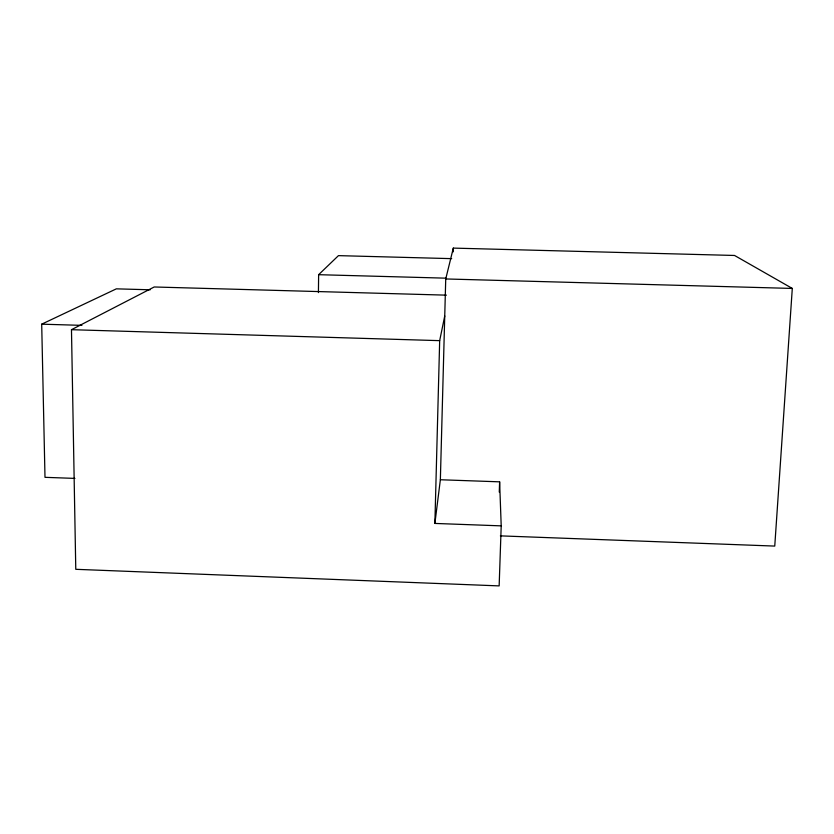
<?xml version="1.0" encoding="UTF-8"?>
<svg xmlns="http://www.w3.org/2000/svg" width="834" height="834" viewBox="0 0 834 834"><rect width="100%" height="100%" fill="white"/><g stroke="black" fill="none" stroke-linecap="round" stroke-linejoin="round"><path stroke-width="1.25" d="M318.421 292.588L318.63 274.688L338.468 255.631L451.684 258.644M446.409 295.153L154.217 286.979L71.474 329.691L75.779 569.309L499.149 585.895L501.203 525.868L434.879 523.429L439.674 340.647L444.741 315.971M434.879 523.429L440.362 479.748L445.731 278.952L453.31 248.105L734.546 255.465L792.3 288.439L774.755 546.082L500.379 535.866M453.206 251.878L453.31 248.105M499.264 492.102L499.618 481.833L440.362 479.748M74.914 478.403L44.994 477.329L41.7 324.176L116.353 288.845L150.203 289.794M318.63 274.688L445.981 278.17M445.731 278.952L792.3 288.439M41.7 324.176L81.909 325.364M71.474 329.691L439.674 340.647M499.618 481.833L501.203 525.868"/></g></svg>
